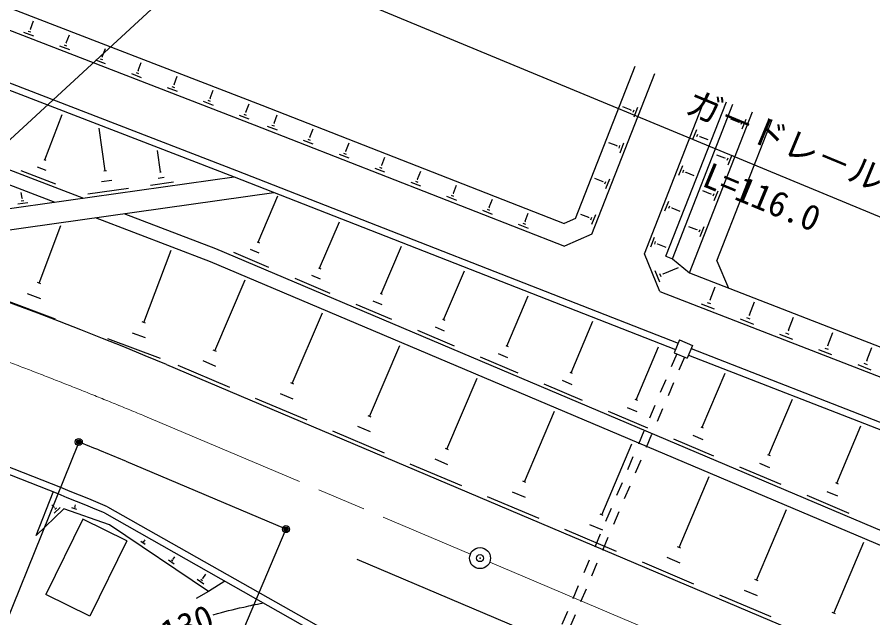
# Model space of a CAD drawing. Units: millimetres, scale not verified. Extents: x 40000 to 680000, y 20000 to 380000.
# Drawn here: x 427616 to 488724, y 275805 to 318740 of the extents above; entities that cross this region are included whole.
import ezdxf
from ezdxf.enums import TextEntityAlignment as Align

# ---------------------------------------------------------------- set-up
doc = ezdxf.new("R2010")
doc.units = ezdxf.units.MM
doc.header["$LTSCALE"] = 1000
doc.header["$PDMODE"] = 32
doc.header["$PDSIZE"] = 500
doc.linetypes.add('CHAIN', pattern=[18.5, 12, -1.5, 3.5, -1.5])
for name, color, linetype, lineweight in [('M-BGD', 7, 'Continuous', 25), ('M-BMK', 2, 'CHAIN', 13), ('M-BMK-SRVR', 3, 'Continuous', 25), ('M-STR-STRC', 7, 'Continuous', 25)]:
    doc.layers.add(name, color=color, linetype=linetype, lineweight=lineweight)
doc.styles.add('@ＭＳ ゴシック', font='')
doc.styles.add('ＭＳ ゴシック', font='')
doc.styles.get('@ＭＳ ゴシック').set_extended_font_data('@MS Gothic')
doc.styles.get('ＭＳ ゴシック').set_extended_font_data('MS Gothic')

msp = doc.modelspace()

# ---------------------------------------------------------------- linework, layer by layer
at = {"layer": 'M-BGD'}
for p, q in [((422184, 321286), (445097, 312448)), ((421688, 319870), (444554, 311050)), ((428564, 317888), (428789, 318471)), ((428542, 317896), (428586, 317879)), ((428080, 317673), (428779, 317403)), ((428409, 317746), (428584, 317679)), ((431130, 316898), (431355, 317481)), ((430645, 316683), (431345, 316413)), ((430975, 316757), (431150, 316689)), ((431108, 316906), (431152, 316890)), ((420578, 316011), (443105, 307322)), ((420736, 316486), (443286, 307788)), ((433696, 315908), (433921, 316491)), ((433211, 315693), (433911, 315423)), ((433541, 315767), (433716, 315700)), ((433674, 315917), (433718, 315900)), ((436262, 314919), (436486, 315502)), ((436107, 314777), (436282, 314710)), ((436240, 314927), (436283, 314910)), ((467485, 304349), (471751, 315245)), ((435777, 314704), (436476, 314434)), ((438827, 313929), (439052, 314512)), ((468655, 303224), (473148, 314698)), ((438342, 313714), (439042, 313444)), ((438672, 313788), (438847, 313720)), ((438805, 313937), (438849, 313920)), ((441393, 312939), (441618, 313522)), ((441371, 312948), (441415, 312931)), ((472407, 301834), (476873, 313240)), ((440908, 312724), (441608, 312454)), ((441238, 312798), (441413, 312730)), ((443959, 311949), (444184, 312533)), ((445097, 312448), (466680, 303997)), ((471459, 312099), (470877, 312327)), ((471671, 311613), (471945, 312311)), ((473946, 301651), (478269, 312693)), ((474412, 301469), (478735, 312511)), ((429599, 308542), (430837, 311786)), ((443474, 311735), (444174, 311465)), ((443804, 311808), (443979, 311741)), ((443937, 311958), (443981, 311941)), ((445967, 311168), (446195, 311750)), ((471450, 312077), (471467, 312121)), ((471599, 311943), (471668, 312118)), ((475627, 300460), (480132, 311964)), ((444554, 311050), (466711, 302374)), ((445945, 311176), (445989, 311159)), ((477572, 301312), (481528, 311417)), ((479166, 311212), (478584, 311440)), ((479175, 311234), (479157, 311190)), ((479375, 311231), (479306, 311056)), ((479652, 311424), (479378, 310726)), ((433908, 307756), (433479, 310800)), ((445481, 310955), (446179, 310682)), ((445811, 311027), (445986, 310959)), ((448528, 310165), (448755, 310747)), ((475875, 310007), (476148, 310705)), ((448042, 309953), (448740, 309679)), ((448372, 310025), (448547, 309956)), ((448506, 310174), (448549, 310157)), ((476152, 310200), (476221, 310375)), ((476352, 310197), (476369, 310241)), ((476361, 310219), (476943, 309991)), ((423237, 309283), (432349, 305806)), ((451088, 309163), (451316, 309745)), ((470456, 309538), (469874, 309766)), ((470448, 309516), (470465, 309560)), ((470597, 309383), (470665, 309557)), ((470669, 309052), (470942, 309751)), ((437848, 307676), (437633, 309198)), ((450602, 308950), (451301, 308677)), ((450933, 309022), (451107, 308954)), ((451066, 309171), (451110, 309154)), ((453649, 308160), (453877, 308742)), ((478163, 308651), (477581, 308879)), ((478172, 308673), (478155, 308629)), ((478372, 308670), (478304, 308495)), ((478649, 308864), (478376, 308165)), ((422556, 308473), (430300, 305518)), ((429053, 308041), (429672, 307805)), ((429521, 308572), (429676, 308513)), ((453493, 308020), (453668, 307951)), ((453627, 308168), (453671, 308151)), ((474872, 307446), (475146, 308144)), ((427887, 307776), (430364, 306831)), ((433818, 307743), (433999, 307769)), ((437796, 307668), (437899, 307683)), ((443286, 307788), (474823, 295439)), ((453163, 307947), (453861, 307674)), ((456210, 307157), (456438, 307739)), ((475150, 307639), (475218, 307814)), ((475350, 307637), (475367, 307680)), ((475358, 307658), (475940, 307430)), ((417826, 303760), (443105, 307321)), ((433648, 306980), (434373, 307083)), ((437138, 306733), (438790, 306966)), ((437700, 307234), (438112, 307292)), ((443105, 307322), (474628, 294979)), ((455724, 306945), (456422, 306671)), ((456054, 307017), (456229, 306948)), ((456188, 307166), (456231, 307149)), ((469454, 306977), (468872, 307205)), ((469445, 306956), (469462, 306999)), ((469594, 306822), (469662, 306996)), ((469666, 306492), (469939, 307190)), ((416557, 302067), (445951, 306207)), ((427969, 305808), (427915, 306194)), ((432664, 306103), (435561, 306511)), ((458749, 306163), (458792, 306146)), ((458770, 306155), (458998, 306737)), ((477161, 306090), (476579, 306318)), ((477647, 306303), (477373, 305604)), ((427904, 305616), (428084, 305641)), ((427947, 305805), (427992, 305812)), ((444838, 302653), (446243, 305967)), ((458284, 305942), (458983, 305669)), ((458615, 306014), (458789, 305946)), ((461331, 305152), (461559, 305734)), ((473870, 304885), (474143, 305584)), ((477169, 306112), (477152, 306069)), ((477369, 306109), (477301, 305935)), ((427660, 305398), (428379, 305499)), ((460845, 304939), (461544, 304666)), ((461175, 305012), (461350, 304943)), ((461309, 305160), (461353, 305143)), ((474147, 305079), (474215, 305253)), ((474347, 305076), (474364, 305119)), ((474356, 305098), (474938, 304870)), ((433200, 304411), (441407, 301279)), ((435248, 304700), (441781, 302207)), ((463892, 304149), (464120, 304731)), ((467485, 304349), (466680, 303997)), ((468451, 304417), (467869, 304645)), ((468442, 304395), (468459, 304439)), ((468591, 304261), (468660, 304436)), ((468663, 303931), (468937, 304629)), ((429182, 299726), (430727, 303841)), ((449220, 300794), (450625, 304109)), ((463406, 303937), (464104, 303663)), ((463736, 304009), (463911, 303941)), ((463870, 304158), (463914, 304141)), ((476158, 303530), (475576, 303758)), ((476644, 303742), (476370, 303044)), ((468655, 303224), (466711, 302374)), ((476167, 303551), (476149, 303508)), ((476367, 303549), (476298, 303374)), ((444760, 302686), (444915, 302620)), ((472867, 302324), (473140, 303023)), ((473144, 302518), (473213, 302693)), ((473344, 302515), (473362, 302559)), ((473353, 302537), (473935, 302309)), ((436673, 296921), (438609, 302079)), ((441781, 302207), (527972, 265655)), ((443062, 301935), (445555, 300877)), ((444262, 302162), (444885, 301897)), ((453615, 298966), (455059, 302372)), ((441407, 301279), (527582, 264735)), ((473500, 299141), (472407, 301834)), ((473946, 301651), (474412, 301469)), ((474412, 301469), (475627, 300460)), ((477572, 301312), (478423, 299371)), ((449142, 300827), (449298, 300761)), ((473739, 300388), (474850, 300840)), ((447444, 300076), (449938, 299019)), ((448644, 300303), (449267, 300039)), ((458072, 297113), (459556, 300612)), ((473165, 300631), (473497, 299814)), ((473494, 300408), (473576, 300203)), ((473729, 300414), (473750, 300363)), ((475627, 300460), (533085, 278095)), ((429299, 299682), (429066, 299770)), ((441742, 294891), (443889, 299955)), ((477109, 298541), (477471, 299473)), ((429299, 298617), (428365, 298968)), ((453535, 299000), (453695, 298932)), ((462591, 295233), (464115, 298827)), ((473500, 299141), (532360, 276231)), ((430349, 297158), (426615, 298560)), ((451796, 298231), (454350, 297148)), ((453025, 298463), (453663, 298192)), ((476461, 298257), (477393, 297894)), ((476902, 298354), (477135, 298263)), ((477080, 298553), (477138, 298530)), ((479904, 297453), (480267, 298385)), ((447265, 292549), (449413, 297612)), ((457990, 297147), (458153, 297078)), ((467174, 293327), (468738, 297016)), ((479257, 297169), (480189, 296806)), ((479697, 297266), (479930, 297175)), ((479875, 297465), (479934, 297442)), ((482700, 296365), (483063, 297297)), ((436790, 296877), (436556, 296965)), ((457467, 296597), (458121, 296320)), ((436790, 295809), (435854, 296160)), ((456209, 296359), (458825, 295250)), ((482053, 296081), (482985, 295718)), ((482493, 296177), (482726, 296087)), ((482671, 296376), (482729, 296354)), ((485496, 295277), (485859, 296209)), ((437843, 294346), (434099, 295751)), ((452789, 290206), (454936, 295270)), ((462507, 295268), (462675, 295197)), ((471821, 291394), (473427, 295180)), ((474921, 295669), (474530, 294749)), ((474921, 295669), (475841, 295279)), ((475841, 295279), (475451, 294358)), ((485467, 295288), (485525, 295266)), ((441857, 294843), (441626, 294940)), ((461972, 294705), (462642, 294421)), ((474714, 294670), (474324, 293750)), ((474530, 294749), (475451, 294358)), ((475555, 294585), (531076, 272975)), ((475737, 295051), (531271, 273436)), ((484849, 294992), (485780, 294630)), ((485289, 295089), (485522, 294999)), ((488292, 294189), (488654, 295121)), ((441811, 293776), (440891, 294166)), ((460684, 294462), (463362, 293326)), ((475267, 294436), (474876, 293516)), ((488084, 294001), (488317, 293910)), ((488262, 294200), (488321, 294177)), ((438284, 293914), (524458, 257370)), ((442802, 292269), (439119, 293831)), ((467088, 293363), (467260, 293290)), ((487644, 293904), (488576, 293541)), ((458313, 287864), (460460, 292927)), ((466541, 292787), (467226, 292496)), ((473934, 292829), (473543, 291909)), ((476525, 289430), (478167, 293301)), ((447380, 292500), (447150, 292598)), ((465222, 292537), (467963, 291375)), ((474486, 292595), (474096, 291674)), ((448326, 289927), (444643, 291488)), ((447335, 291433), (446415, 291823)), ((471733, 291431), (471909, 291357)), ((473153, 290988), (472762, 290067)), ((481297, 287449), (482984, 291426)), ((463837, 285521), (465984, 290585)), ((469824, 290586), (472629, 289396)), ((471173, 290841), (471874, 290544)), ((473705, 290754), (473315, 289833)), ((452904, 290158), (452674, 290255)), ((453850, 287584), (450167, 289146)), ((452859, 289091), (451938, 289481)), ((472372, 289147), (471981, 288226)), ((476436, 289468), (476614, 289393)), ((486140, 285437), (487873, 289523)), ((472924, 288912), (472534, 287992)), ((474490, 288607), (477348, 287395)), ((475865, 288867), (476579, 288564)), ((458428, 287815), (458198, 287913)), ((469361, 283179), (471508, 288242)), ((471591, 287305), (471201, 286385)), ((481205, 287487), (481388, 287410)), ((435378, 287000), (446675, 282209)), ((459373, 285242), (455691, 286803)), ((458383, 286748), (457462, 287138)), ((472143, 287071), (471753, 286150)), ((479211, 286605), (482140, 285363)), ((480620, 286872), (481352, 286561)), ((463952, 285473), (463722, 285570)), ((470810, 285464), (470420, 284543)), ((474885, 280836), (477032, 285900)), ((486047, 285477), (486234, 285397)), ((428983, 281696), (430199, 284797)), ((463907, 284406), (462986, 284796)), ((471363, 285230), (470972, 284309)), ((485447, 284846), (486197, 284528)), ((464897, 282899), (461215, 284461)), ((484004, 284573), (487004, 283300)), ((430955, 283607), (428983, 281696)), ((430270, 283707), (430089, 283894)), ((430283, 283720), (430256, 283694)), ((430692, 283701), (430263, 283285)), ((430427, 283652), (430320, 283548)), ((434222, 282467), (430955, 283607)), ((431879, 283550), (431516, 283676)), ((431774, 283688), (431683, 283719)), ((431772, 283790), (431749, 283798)), ((431760, 283794), (431789, 283876)), ((434070, 283753), (462938, 267414)), ((470029, 283623), (469639, 282702)), ((480408, 278494), (482556, 283557)), ((433849, 283303), (462742, 266950)), ((469476, 283130), (469246, 283228)), ((470582, 283389), (470191, 282468)), ((432307, 282864), (429658, 277481)), ((435447, 281319), (432307, 282864)), ((441279, 277690), (434222, 282467)), ((469431, 282063), (468510, 282453)), ((446813, 282150), (441353, 269275)), ((470421, 280557), (466739, 282118)), ((469249, 281781), (468858, 280861)), ((435447, 281319), (432798, 275936)), ((436768, 281045), (436446, 281264)), ((436702, 281208), (436621, 281262)), ((436726, 281309), (436706, 281322)), ((436716, 281316), (436755, 281372)), ((469801, 281547), (469411, 280627)), ((485932, 276151), (488079, 281215)), ((475000, 280788), (474769, 280885)), ((438821, 279656), (438416, 279930)), ((438738, 279860), (438637, 279928)), ((438768, 279986), (438743, 280004)), ((438756, 279995), (438876, 280172)), ((451876, 280003), (511650, 254655)), ((468468, 279940), (468077, 279020)), ((474954, 279721), (474034, 280111)), ((469020, 279706), (468630, 278785)), ((475945, 278214), (472262, 279776)), ((440879, 278620), (441083, 278922)), ((440958, 278209), (440468, 278541)), ((440857, 278456), (440735, 278539)), ((440894, 278610), (440864, 278631)), ((442446, 278438), (441279, 277690)), ((467687, 278099), (467296, 277178)), ((480523, 278445), (480293, 278543)), ((432798, 275936), (429658, 277481)), ((441279, 277690), (440407, 277202)), ((468239, 277865), (467849, 276944)), ((481469, 275872), (477786, 277433)), ((480478, 277378), (479558, 277768)), ((466906, 276258), (466516, 275337)), ((467458, 276023), (467068, 275103)), ((486047, 276103), (485817, 276200))]:
    msp.add_line(p, q, dxfattribs=at)
for radius in [150, 120, 90, 60, 30]:
    msp.add_circle((446813, 282150), radius, dxfattribs=at)
for radius, start, end in [(324000, 67.37901, 86.00808), (313000, 67.37574, 71.58095), (312500, 67.38125, 71.58081), (316500, 67.38324, 68.01279)]:
    msp.add_arc((313663, -5161), radius, start, end, dxfattribs=at)
msp.add_open_spline([(441624, 276019), (442466, 276283), (442950, 276387), (443810, 276583), (444350, 276707), (444528, 276746), (445198, 276880)], degree=3, knots=[0, 0, 0, 0, 1, 1, 1, 2, 2, 2, 2], dxfattribs=at)
msp.add_point((446813, 282150), dxfattribs=at)
at = {"layer": 'M-BMK'}
for p, q in [((436734, 290226), (459980, 280368)), ((461361, 279783), (522206, 253980))]:
    msp.add_line(p, q, dxfattribs=at)
msp.add_arc((313663, -5161), 320000, 67.38125, 80.49659, dxfattribs=at)
at = {"layer": 'M-BMK-SRVR'}
msp.add_circle((460671, 280075), 750, dxfattribs=at)
msp.add_point((460671, 280075), dxfattribs=at)
at = {"layer": 'M-STR-STRC'}
for p, q in [((426932, 330311), (536171, 284990)), ((418094, 301687), (444557, 326088)), ((431965, 288236), (426786, 275391))]:
    msp.add_line(p, q, dxfattribs=at)
for radius in [150, 120, 90, 60, 30]:
    msp.add_circle((432021, 288375), radius, dxfattribs=at)
msp.add_point((432021, 288375), dxfattribs=at)

# ---------------------------------------------------------------- texts
at = {"layer": 'M-BGD', "style": 'ＭＳ ゴシック'}
msp.add_text('130', height=1833, rotation=21.245, dxfattribs=at).set_placement((439760, 275294), align=Align.MIDDLE_CENTER)
at = {"layer": 'M-STR-STRC', "style": 'ＭＳ ゴシック'}
msp.add_text('ガ－ドレ－ル', height=1833, rotation=337.467, dxfattribs=at).set_placement((481935, 308574), align=Align.BOTTOM_CENTER)
at = {"layer": 'M-STR-STRC', "style": '@ＭＳ ゴシック'}
msp.add_text('L=116.0', height=1833, rotation=337.467, dxfattribs=at).set_placement((481168, 306727), align=Align.TOP_CENTER)

doc.saveas('drawing.dxf')
